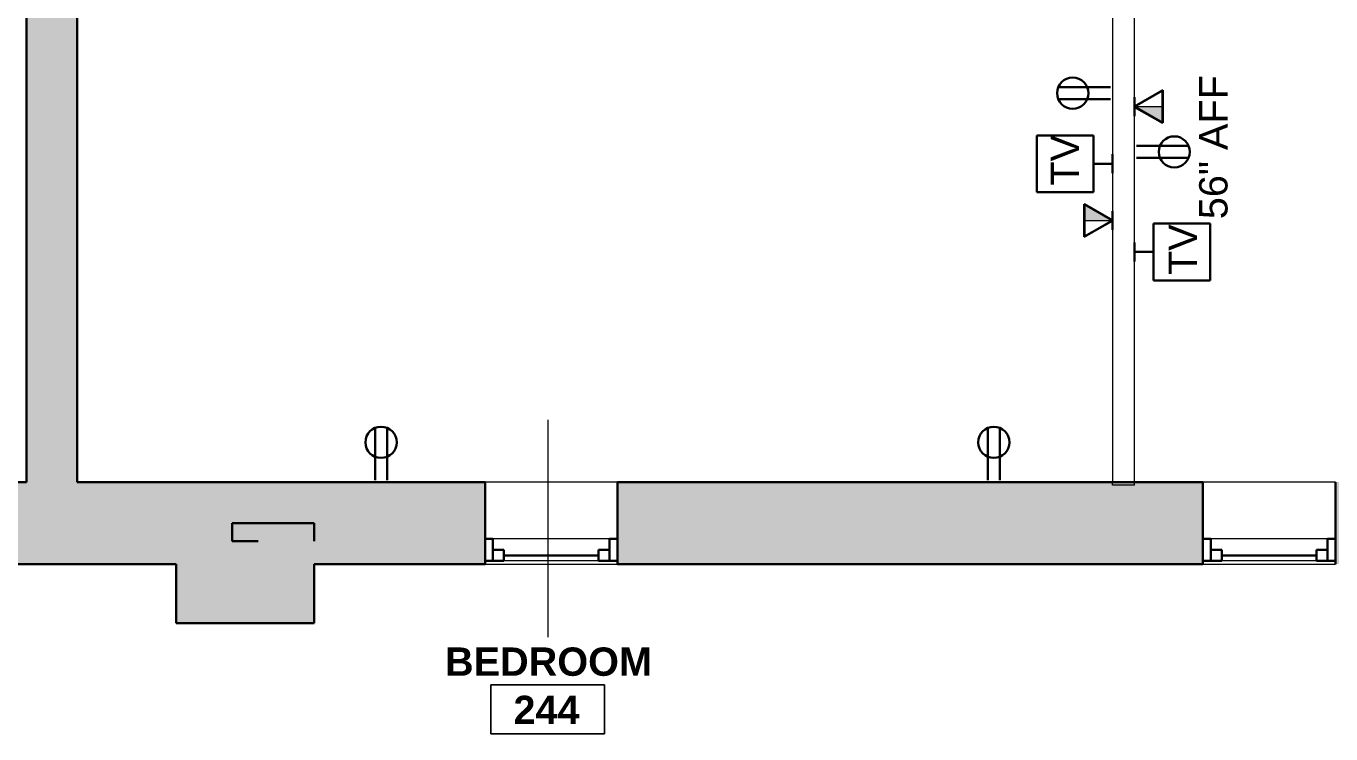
# Model space of a CAD drawing. Header units: inches. Extents: x -529 to 1015, y -2066 to -1239.
# Drawn here: x -110.6 to 96.3, y -1947.5 to -1835.2 of the extents above; entities that cross this region are included whole.
import ezdxf

# ---------------------------------------------------------------- set-up
doc = ezdxf.new("R2010")
doc.units = ezdxf.units.IN
doc.header["$MEASUREMENT"] = 0
for name, color, linetype, lineweight in [('A-ANNO-NOTE', 131, 'Continuous', 9), ('A-AREA-IDEN', 2, 'Continuous', 9), ('A-GLAZ', 151, 'Continuous', 18), ('A-WALL', 113, 'Continuous', 18), ('A-WALL-PATT', 111, 'Continuous', 18), ('I-WALL', 2, 'Continuous', 18)]:
    doc.layers.add(name, color=color, linetype=linetype, lineweight=lineweight)
doc.styles.add('Swis721 Lt BT', font='swissl.ttf', dxfattribs={"height": 4.5})
doc.styles.add('Swis721 Lt BT_B', font='', dxfattribs={"height": 4.5})
doc.styles.get('Swis721 Lt BT_B').set_extended_font_data('Swis721 Lt BT', bold=True)

# ---------------------------------------------------------------- blocks, each defined once
blk = doc.blocks.new('Window-Double-Hung - 21_ x 42_-5127715-2ND FLOOR - POWER _ SIGNAL')
at = {"layer": 'A-GLAZ', "color": 8, "lineweight": 30}
for p, q in [((-10.5, 6.5), (-10.5, -6.5)), ((10.5, -6.5), (10.5, 6.5)), ((-10.5, 6), (-7.5, 6)), ((-9.25, 6), (-9.25, 2.5)), ((-9.25, 4.25), (-7.5, 4.25)), ((-7.5, 6), (-7.5, 4.25)), ((-7.5, 5.125), (7.5, 5.125)), ((7.5, 6), (10.5, 6)), ((7.5, 6), (7.5, 4.25)), ((9.25, 4.25), (7.5, 4.25)), ((9.25, 6), (9.25, 2.5)), ((-10.5, 2.5), (-9.25, 2.5)), ((9.25, 2.5), (10.5, 2.5))]:
    blk.add_line(p, q, dxfattribs=at)
at = {"layer": 'A-GLAZ'}
for p, q in [((10.5, 6.5), (-10.5, 6.5)), ((-10.5, -6.5), (10.5, -6.5))]:
    blk.add_line(p, q, dxfattribs=at)
at = {"layer": 'A-GLAZ', "lineweight": 9}
for p, q in [((-7.5, 6), (7.5, 6)), ((-9.25, 2.5), (9.25, 2.5))]:
    blk.add_line(p, q, dxfattribs=at)
blk = doc.blocks.new('Room Tag - Room Name and Number-3379422-2ND FLOOR - POWER _ SIGNAL')
at = {"layer": 'A-AREA-IDEN'}
for p, q in [((-0.1881, -0.1636), (-0.1881, -0.0018)), ((-0.1881, -0.0018), (0.1869, -0.0018)), ((0.1869, -0.0018), (-0.1881, -0.0018)), ((-0.1881, -0.0018), (-0.1881, -0.1636)), ((0.1869, -0.0018), (0.1869, -0.1636)), ((0.1869, -0.1636), (0.1869, -0.0018)), ((0.1869, -0.1636), (-0.1881, -0.1636)), ((-0.1881, -0.1636), (0.1869, -0.1636))]:
    blk.add_line(p, q, dxfattribs=at)

msp = doc.modelspace()

# ---------------------------------------------------------------- hatches: boundary and pattern name
at = {"layer": 'A-ANNO-NOTE'}
for points in [[(69.63, -1850.56), (69.63, -1847.98), (65.16, -1847.98)], [(61.73, -1866), (57.26, -1863.42), (57.26, -1866)]]:
    msp.add_hatch(color=256, dxfattribs=at).paths.add_polyline_path(points, flags=0)
at = {"layer": 'A-WALL-PATT', "lineweight": 9}
for points in [[(-102.51, -1907.52), (-102.51, -1790.4), (-110.51, -1790.4), (-110.51, -1907.52)], [(-64.92, -1916.91), (-64.92, -1914.02), (-77.92, -1914.02), (-77.92, -1916.91), (-71.39, -1916.91)], [(-73.81, -1929.91), (-64.92, -1929.91), (-64.92, -1916.91), (-73.81, -1916.91), (-73.81, -1920.52)], [(-73.81, -1929.91), (-73.81, -1920.52), (-86.81, -1920.52), (-86.81, -1929.91)]]:
    msp.add_hatch(color=7, dxfattribs=at).paths.add_polyline_path(points, flags=0)
h = msp.add_hatch(color=7, dxfattribs=at)
h.paths.add_polyline_path([(335.08, -1920.52), (335.08, -1914.91), (351.7, -1914.91), (351.7, -1907.52), (201.3, -1907.52), (201.3, -1920.52), (314.55, -1920.52)], flags=0)
h.paths.add_polyline_path([(180.3, -1920.52), (180.3, -1907.52), (97.05, -1907.52), (97.05, -1920.52), (133.05, -1920.52)], flags=0)
h.paths.add_polyline_path([(76.05, -1920.52), (76.05, -1907.52), (-16.81, -1907.52), (-16.81, -1920.52), (38.88, -1920.52)], flags=0)
h.paths.add_polyline_path([(-86.81, -1920.52), (-73.81, -1920.52), (-73.81, -1916.91), (-64.92, -1916.91), (-64.92, -1920.52), (-37.81, -1920.52), (-37.81, -1907.52), (-235.08, -1907.52), (-235.08, -1920.52), (-181.66, -1920.52)], flags=0)
h.paths.add_polyline_path([(-261.08, -1920.52), (-261.08, -1907.52), (-273.58, -1907.52), (-273.58, -1920.52)], flags=0)

# ---------------------------------------------------------------- linework, layer by layer
at = {"layer": 'A-ANNO-NOTE', "lineweight": 30}
for p, q in [((61.37, -1844.88), (53.11, -1844.88)), ((65.16, -1847.98), (69.63, -1845.4)), ((65.2, -1847.96), (69.66, -1845.38)), ((69.63, -1845.4), (69.63, -1850.56)), ((69.66, -1845.38), (69.66, -1850.54)), ((61.37, -1846.79), (53.11, -1846.79)), ((61.37, -1846.79), (53.11, -1846.79)), ((65.2, -1849.46), (65.2, -1846.46)), ((65.16, -1847.98), (69.63, -1850.56)), ((65.2, -1847.96), (69.66, -1850.54)), ((58.7, -1852.52), (49.7, -1852.52)), ((49.7, -1852.52), (49.7, -1861.52)), ((58.7, -1861.52), (58.7, -1852.52)), ((61.7, -1855.52), (61.7, -1858.52)), ((65.52, -1854.19), (73.79, -1854.19)), ((65.52, -1854.19), (73.79, -1854.19)), ((65.52, -1856.11), (73.79, -1856.11)), ((61.7, -1857.02), (58.7, -1857.02)), ((49.7, -1861.52), (58.7, -1861.52)), ((61.7, -1866.02), (57.23, -1863.44)), ((57.23, -1868.6), (57.23, -1863.44)), ((61.73, -1866), (57.26, -1863.42)), ((57.26, -1868.58), (57.26, -1863.42)), ((61.7, -1866.02), (57.23, -1868.6)), ((61.73, -1866), (57.26, -1868.58)), ((61.7, -1864.52), (61.7, -1867.52)), ((68.2, -1866.52), (68.2, -1875.52)), ((77.2, -1866.52), (68.2, -1866.52)), ((77.2, -1875.52), (77.2, -1866.52)), ((65.2, -1872.52), (65.2, -1869.52)), ((65.2, -1871.02), (68.2, -1871.02)), ((68.2, -1875.52), (77.2, -1875.52)), ((-55.25, -1907.2), (-55.25, -1898.93)), ((-55.25, -1907.2), (-55.25, -1898.93)), ((-53.34, -1907.2), (-53.34, -1898.93)), ((41.93, -1907.2), (41.93, -1898.93)), ((41.93, -1907.2), (41.93, -1898.93)), ((43.84, -1907.2), (43.84, -1898.93))]:
    msp.add_line(p, q, dxfattribs=at)
at = {"layer": 'A-ANNO-NOTE'}
for p, q in [((65.16, -1847.98), (69.63, -1850.56)), ((69.63, -1847.98), (65.16, -1847.98)), ((69.63, -1850.56), (69.63, -1847.98)), ((61.73, -1866), (57.26, -1863.42)), ((57.26, -1863.42), (57.26, -1866)), ((57.26, -1866), (61.73, -1866))]:
    msp.add_line(p, q, dxfattribs=at)
at = {"layer": 'A-ANNO-NOTE', "lineweight": 30}
for centre, radius in [((55.39, -1845.83), 2.48), ((71.5, -1855.15), 2.47), ((-54.3, -1901.21), 2.48), ((42.88, -1901.21), 2.48)]:
    msp.add_circle(centre, radius, dxfattribs=at)
at = {"layer": 'A-AREA-IDEN'}
msp.add_line((-27.84, -1897.64), (-27.84, -1932.12), dxfattribs=at)
at = {"layer": 'A-WALL', "color": 8, "lineweight": 30}
for p, q in [((-110.51, -1907.52), (-186.53, -1907.52)), ((-37.81, -1907.52), (-102.51, -1907.52)), ((76.05, -1907.52), (-16.81, -1907.52)), ((-64.92, -1914.02), (-77.92, -1914.02)), ((-77.92, -1914.02), (-77.92, -1916.91)), ((-64.92, -1916.91), (-64.92, -1914.02)), ((-77.92, -1916.91), (-73.81, -1916.91)), ((-235.08, -1920.52), (-86.81, -1920.52)), ((-86.81, -1920.52), (-86.81, -1929.91)), ((-64.92, -1920.52), (-37.81, -1920.52)), ((-64.92, -1929.91), (-64.92, -1920.52)), ((-16.81, -1920.52), (76.05, -1920.52)), ((-86.81, -1929.91), (-64.92, -1929.91))]:
    msp.add_line(p, q, dxfattribs=at)
at = {"layer": 'A-WALL'}
for p, q in [((61.7, -1908.02), (61.7, -1907.52)), ((65.2, -1908.02), (65.2, -1907.52))]:
    msp.add_line(p, q, dxfattribs=at)
at = {"layer": 'I-WALL', "color": 8, "lineweight": 30}
for p, q in [((-110.51, -1790.4), (-110.51, -1907.52)), ((-102.51, -1907.52), (-102.51, -1795.42))]:
    msp.add_line(p, q, dxfattribs=at)
at = {"layer": 'I-WALL'}
for p, q in [((61.7, -1791.92), (61.7, -1907.52)), ((65.2, -1907.52), (65.2, -1791.92))]:
    msp.add_line(p, q, dxfattribs=at)
at = {"layer": 'I-WALL', "lineweight": 9}
msp.add_line((65.2, -1908.02), (61.7, -1908.02), dxfattribs=at)

# ---------------------------------------------------------------- block references
at = {"layer": 'A-AREA-IDEN', "xscale": 47.99999999999997, "yscale": 47.99999999999997, "zscale": 47.99999999999997}
msp.add_blockref('Room Tag - Room Name and Number-3379422-2ND FLOOR - POWER _ SIGNAL', (-27.85, -1939.6), dxfattribs=at)
at = {"layer": 'A-GLAZ', "rotation": 180}
for p in [(-27.31, -1914.02), (86.55, -1914.02)]:
    msp.add_blockref('Window-Double-Hung - 21_ x 42_-5127715-2ND FLOOR - POWER _ SIGNAL', p, dxfattribs=at)

# ---------------------------------------------------------------- texts
at = {"layer": 'A-ANNO-NOTE', "char_height": 4.5, "attachment_point": 1, "rotation": 90, "style": 'Swis721 Lt BT'}
for s, insert, width in [('56" AFF', (75.44, -1865.82), 25.9065), ('TV', (51.9, -1860.5), 8.484), ('TV', (70.61, -1874.67), 8.484)]:
    msp.add_mtext(s, dxfattribs=dict(at, insert=insert, width=width))
at = {"layer": 'A-AREA-IDEN', "char_height": 4.5, "attachment_point": 1, "style": 'Swis721 Lt BT_B'}
for s, insert, width in [('BEDROOM', (-44.16, -1933.74), 39.39), ('244', (-33.3, -1941.4), 12.726)]:
    msp.add_mtext(s, dxfattribs=dict(at, insert=insert, width=width))

doc.saveas('drawing.dxf')
